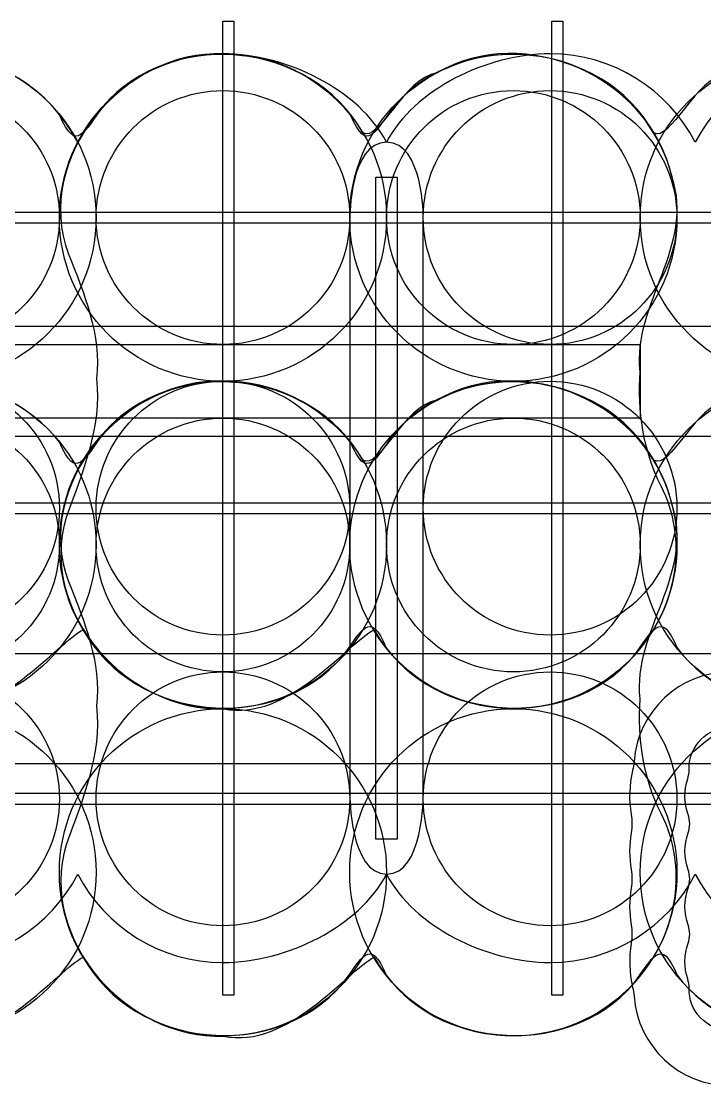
# Model space of a CAD drawing. Header units: millimetres. Extents: x -187 to 1672, y 34 to 1167.
# Drawn here: x 259 to 962, y 74 to 1167 of the extents above; entities that cross this region are included whole.
import ezdxf

# ---------------------------------------------------------------- set-up
doc = ezdxf.new("R2010")
doc.units = ezdxf.units.MM
for name, color, linetype in [('99_Backup', 7, 'CONTINUOUS'), ('backup_beer_A_shape', 7, 'CONTINUOUS'), ('backup_beer_A_shape_9er_copy', 7, 'CONTINUOUS'), ('beer_A_holes', 7, 'CONTINUOUS'), ('beer_A_shape_12er', 7, 'CONTINUOUS'), ('beer_A_shape_12er_stiffener', 7, 'CONTINUOUS'), ('beer_A_shape_fucked', 7, 'CONTINUOUS'), ('handle', 7, 'CONTINUOUS'), ('tabs', 7, 'CONTINUOUS')]:
    doc.layers.add(name, color=color, linetype=linetype)

msp = doc.modelspace()

# ---------------------------------------------------------------- linework, layer by layer
at = {"layer": '99_Backup', "color": 7}
for points in [[(298.58267, 965.71104)], [(336.37794, 965.71103)], [(597.16534, 965.71104)], [(634.96061, 965.71103)], [(37.795277, 835.31733), (895.748037, 835.31733), (895.748037, 759.726777), (37.795277, 759.726777)], [(298.58267, 629.3331)], [(336.37794, 629.33309)], [(597.16534, 629.3331)], [(634.96061, 629.33309)]]:
    msp.add_lwpolyline(points, close=True, dxfattribs=at)
for points in [[(168.18897, 1133.9), (261.02269, 1133.9), (336.37794, 1058.544745), (336.37794, 965.71104)], [(298.58267, 965.71104), (298.58267, 1058.709635), (373.93793, 1133.9), (466.77164, 1133.9)], [(466.77164, 1133.9), (559.60536, 1133.9), (634.96061, 1058.544745), (634.96061, 965.71104)], [(597.16534, 965.71104), (597.16534, 1058.709635), (672.5206, 1133.9), (765.35431, 1133.9)], [(765.35431, 1133.9), (858.18803, 1133.9), (933.54328, 1058.544745), (933.54328, 965.71104)], [(168.18897, 1096.104725), (240.16118, 1096.104725), (298.58267, 1037.683235), (298.58267, 965.71103)], [(336.37794, 965.71103), (336.37794, 1037.811075), (394.79943, 1096.104725), (466.77164, 1096.104725)], [(466.77164, 1096.104725), (538.74385, 1096.104725), (597.16534, 1037.683235), (597.16534, 965.71103)], [(634.96061, 965.71103), (634.96061, 1037.811075), (693.3821, 1096.104725), (765.35431, 1096.104725)], [(765.35431, 1096.104725), (837.32652, 1096.104725), (895.74801, 1037.683235), (895.74801, 965.71103)], [(336.37794, 965.71104), (336.37794, 872.87732), (261.02269, 797.52206), (168.18897, 797.52206)], [(298.58267, 965.71103), (298.58267, 893.73882), (240.16118, 835.31733), (168.18897, 835.31733)], [(466.77164, 797.52206), (373.93793, 797.52206), (298.58267, 872.87732), (298.58267, 965.71104)], [(466.77164, 835.31733), (394.79943, 835.31733), (336.37794, 893.73882), (336.37794, 965.71103)], [(634.96061, 965.71104), (634.96061, 872.87732), (559.60536, 797.52206), (466.77164, 797.52206)], [(597.16534, 965.71103), (597.16534, 893.73882), (538.74385, 835.31733), (466.77164, 835.31733)], [(765.35431, 797.52206), (672.5206, 797.52206), (597.16534, 872.87732), (597.16534, 965.71104)], [(765.35431, 835.31733), (693.3821, 835.31733), (634.96061, 893.73882), (634.96061, 965.71103)], [(933.54328, 965.71104), (933.54328, 872.87732), (858.18803, 797.52206), (765.35431, 797.52206)], [(895.74801, 965.71103), (895.74801, 893.73882), (837.32652, 835.31733), (765.35431, 835.31733)], [(168.18897, 797.52206), (261.02269, 797.52206), (336.37794, 722.1668), (336.37794, 629.3331)], [(298.58267, 629.3331), (298.58267, 722.33169), (373.93793, 797.52206), (466.77164, 797.52206)], [(466.77164, 797.52206), (559.60536, 797.52206), (634.96061, 722.1668), (634.96061, 629.3331)], [(597.16534, 629.3331), (597.16534, 722.33169), (672.5206, 797.52206), (765.35431, 797.52206)], [(765.35431, 797.52206), (858.18803, 797.52206), (933.54328, 722.1668), (933.54328, 629.3331)], [(168.18897, 759.72678), (240.16118, 759.72678), (298.58267, 701.30529), (298.58267, 629.33309)], [(336.37794, 629.33309), (336.37794, 701.43313), (394.79943, 759.72678), (466.77164, 759.72678)], [(466.77164, 759.72678), (538.74385, 759.72678), (597.16534, 701.30529), (597.16534, 629.33309)], [(634.96061, 629.33309), (634.96061, 701.43313), (693.3821, 759.72678), (765.35431, 759.72678)], [(765.35431, 759.72678), (837.32652, 759.72678), (895.74801, 701.30529), (895.74801, 629.33309)], [(336.37794, 629.3331), (336.37794, 536.49938), (261.02269, 461.14412), (168.18897, 461.14412)], [(298.58267, 629.33309), (298.58267, 557.36088), (240.16118, 498.93939), (168.18897, 498.93939)], [(466.77164, 461.14412), (373.93793, 461.14412), (298.58267, 536.49938), (298.58267, 629.3331)], [(466.77164, 498.93939), (394.79943, 498.93939), (336.37794, 557.36088), (336.37794, 629.33309)], [(634.96061, 629.3331), (634.96061, 536.49938), (559.60536, 461.14412), (466.77164, 461.14412)], [(597.16534, 629.33309), (597.16534, 557.36088), (538.74385, 498.93939), (466.77164, 498.93939)], [(765.35431, 461.14412), (672.5206, 461.14412), (597.16534, 536.49938), (597.16534, 629.3331)], [(765.35431, 498.93939), (693.3821, 498.93939), (634.96061, 557.36088), (634.96061, 629.33309)], [(933.54328, 629.3331), (933.54328, 536.49938), (858.18803, 461.14412), (765.35431, 461.14412)], [(895.74801, 629.33309), (895.74801, 557.36088), (837.32652, 498.93939), (765.35431, 498.93939)]]:
    msp.add_open_spline(points, degree=3, dxfattribs=at)
at = {"layer": 'backup_beer_A_shape', "color": 7}
for points in [[(298.58267, 965.71104)], [(597.16534, 965.71104)], [(895.74801, 965.71104)], [(298.58267, 629.3331)], [(597.16534, 629.3331)], [(895.74801, 629.3331)], [(298.58267, 292.95515)], [(597.16534, 292.95515)], [(895.74801, 292.95515)]]:
    msp.add_lwpolyline(points, close=True, dxfattribs=at)
for points in [[(168.18897, 1133.9), (261.02269, 1133.9), (336.37794, 1058.544745), (336.37794, 965.71104)], [(298.58267, 965.71104), (298.58267, 1058.709635), (373.93793, 1133.9), (466.77164, 1133.9)], [(466.77164, 1133.9), (559.60536, 1133.9), (634.96061, 1058.544745), (634.96061, 965.71104)], [(597.16534, 965.71104), (597.16534, 1058.709635), (672.5206, 1133.9), (765.35431, 1133.9)], [(765.35431, 1133.9), (858.18803, 1133.9), (933.54328, 1058.544745), (933.54328, 965.71104)], [(895.74801, 965.71104), (895.74801, 1058.709635), (971.10327, 1133.9), (1063.937, 1133.9)], [(336.37794, 965.71104), (336.37794, 872.87732), (261.02269, 797.52206), (168.18897, 797.52206)], [(466.77164, 797.52206), (373.93793, 797.52206), (298.58267, 872.87732), (298.58267, 965.71104)], [(634.96061, 965.71104), (634.96061, 872.87732), (559.60536, 797.52206), (466.77164, 797.52206)], [(765.35431, 797.52206), (672.5206, 797.52206), (597.16534, 872.87732), (597.16534, 965.71104)], [(933.54328, 965.71104), (933.54328, 872.87732), (858.18803, 797.52206), (765.35431, 797.52206)], [(1063.937, 797.52206), (971.10327, 797.52206), (895.74801, 872.87732), (895.74801, 965.71104)], [(168.18897, 797.52206), (261.02269, 797.52206), (336.37794, 722.1668), (336.37794, 629.3331)], [(298.58267, 629.3331), (298.58267, 722.33169), (373.93793, 797.52206), (466.77164, 797.52206)], [(466.77164, 797.52206), (559.60536, 797.52206), (634.96061, 722.1668), (634.96061, 629.3331)], [(597.16534, 629.3331), (597.16534, 722.33169), (672.5206, 797.52206), (765.35431, 797.52206)], [(765.35431, 797.52206), (858.18803, 797.52206), (933.54328, 722.1668), (933.54328, 629.3331)], [(895.74801, 629.3331), (895.74801, 722.33169), (971.10327, 797.52206), (1063.937, 797.52206)], [(336.37794, 629.3331), (336.37794, 536.49938), (261.02269, 461.14412), (168.18897, 461.14412)], [(466.77164, 461.14412), (373.93793, 461.14412), (298.58267, 536.49938), (298.58267, 629.3331)], [(634.96061, 629.3331), (634.96061, 536.49938), (559.60536, 461.14412), (466.77164, 461.14412)], [(765.35431, 461.14412), (672.5206, 461.14412), (597.16534, 536.49938), (597.16534, 629.3331)], [(933.54328, 629.3331), (933.54328, 536.49938), (858.18803, 461.14412), (765.35431, 461.14412)], [(1063.937, 461.14412), (971.10327, 461.14412), (895.74801, 536.49938), (895.74801, 629.3331)], [(168.18897, 461.14411), (261.02269, 461.14411), (336.37794, 385.78885), (336.37794, 292.95515)], [(298.58267, 292.95515), (298.58267, 385.95374), (373.93793, 461.14411), (466.77164, 461.14411)], [(466.77164, 461.14411), (559.60536, 461.14411), (634.96061, 385.78885), (634.96061, 292.95515)], [(597.16534, 292.95515), (597.16534, 385.95374), (672.5206, 461.14411), (765.35431, 461.14411)], [(765.35431, 461.14411), (858.18803, 461.14411), (933.54328, 385.78885), (933.54328, 292.95515)], [(895.74801, 292.95515), (895.74801, 385.95374), (971.10327, 461.14411), (1063.937, 461.14411)], [(336.37794, 292.95515), (336.37794, 200.12143), (261.02269, 124.7662), (168.18897, 124.7662)], [(466.77164, 124.7662), (373.93793, 124.7662), (298.58267, 200.12143), (298.58267, 292.95515)], [(634.96061, 292.95515), (634.96061, 200.12143), (559.60536, 124.7662), (466.77164, 124.7662)], [(765.35431, 124.7662), (672.5206, 124.7662), (597.16534, 200.12143), (597.16534, 292.95515)], [(933.54328, 292.95515), (933.54328, 200.12143), (858.18803, 124.7662), (765.35431, 124.7662)], [(1063.937, 124.7662), (971.10327, 124.7662), (895.74801, 200.12143), (895.74801, 292.95515)]]:
    msp.add_open_spline(points, degree=3, dxfattribs=at)
at = {"layer": 'backup_beer_A_shape_9er_copy', "color": 7}
for points in [[(298.58267, 965.71104)], [(597.16534, 965.71104)], [(895.74801, 965.71104)], [(49.133839, 854.21497), (1182.992139, 854.21497), (1182.992139, 740.82914), (49.133839, 740.82914)], [(298.58267, 629.3331)], [(597.16534, 629.3331)], [(895.74801, 629.3331)], [(49.133839, 517.83701), (1182.992139, 517.83701), (1182.992139, 404.45118), (49.133839, 404.45118)], [(298.58267, 292.95515)], [(597.16534, 292.95515)], [(895.74801, 292.95515)]]:
    msp.add_lwpolyline(points, close=True, dxfattribs=at)
for points in [[(168.18897, 1133.9), (261.02269, 1133.9), (336.37794, 1058.544745), (336.37794, 965.71104)], [(298.58267, 965.71104), (298.58267, 1058.709635), (373.93793, 1133.9), (466.77164, 1133.9)], [(466.77164, 1133.9), (559.60536, 1133.9), (634.96061, 1058.544745), (634.96061, 965.71104)], [(597.16534, 965.71104), (597.16534, 1058.709635), (672.5206, 1133.9), (765.35431, 1133.9)], [(765.35431, 1133.9), (858.18803, 1133.9), (933.54328, 1058.544745), (933.54328, 965.71104)], [(895.74801, 965.71104), (895.74801, 1058.709635), (971.10327, 1133.9), (1063.937, 1133.9)], [(336.37794, 965.71104), (336.37794, 872.87732), (261.02269, 797.52206), (168.18897, 797.52206)], [(466.77164, 797.52206), (373.93793, 797.52206), (298.58267, 872.87732), (298.58267, 965.71104)], [(634.96061, 965.71104), (634.96061, 872.87732), (559.60536, 797.52206), (466.77164, 797.52206)], [(765.35431, 797.52206), (672.5206, 797.52206), (597.16534, 872.87732), (597.16534, 965.71104)], [(933.54328, 965.71104), (933.54328, 872.87732), (858.18803, 797.52206), (765.35431, 797.52206)], [(1063.937, 797.52206), (971.10327, 797.52206), (895.74801, 872.87732), (895.74801, 965.71104)], [(168.18897, 797.52206), (261.02269, 797.52206), (336.37794, 722.1668), (336.37794, 629.3331)], [(298.58267, 629.3331), (298.58267, 722.33169), (373.93793, 797.52206), (466.77164, 797.52206)], [(466.77164, 797.52206), (559.60536, 797.52206), (634.96061, 722.1668), (634.96061, 629.3331)], [(597.16534, 629.3331), (597.16534, 722.33169), (672.5206, 797.52206), (765.35431, 797.52206)], [(765.35431, 797.52206), (858.18803, 797.52206), (933.54328, 722.1668), (933.54328, 629.3331)], [(895.74801, 629.3331), (895.74801, 722.33169), (971.10327, 797.52206), (1063.937, 797.52206)], [(336.37794, 629.3331), (336.37794, 536.49938), (261.02269, 461.14412), (168.18897, 461.14412)], [(466.77164, 461.14412), (373.93793, 461.14412), (298.58267, 536.49938), (298.58267, 629.3331)], [(634.96061, 629.3331), (634.96061, 536.49938), (559.60536, 461.14412), (466.77164, 461.14412)], [(765.35431, 461.14412), (672.5206, 461.14412), (597.16534, 536.49938), (597.16534, 629.3331)], [(933.54328, 629.3331), (933.54328, 536.49938), (858.18803, 461.14412), (765.35431, 461.14412)], [(1063.937, 461.14412), (971.10327, 461.14412), (895.74801, 536.49938), (895.74801, 629.3331)], [(168.18897, 461.14411), (261.02269, 461.14411), (336.37794, 385.78885), (336.37794, 292.95515)], [(298.58267, 292.95515), (298.58267, 385.95374), (373.93793, 461.14411), (466.77164, 461.14411)], [(466.77164, 461.14411), (559.60536, 461.14411), (634.96061, 385.78885), (634.96061, 292.95515)], [(597.16534, 292.95515), (597.16534, 385.95374), (672.5206, 461.14411), (765.35431, 461.14411)], [(765.35431, 461.14411), (858.18803, 461.14411), (933.54328, 385.78885), (933.54328, 292.95515)], [(895.74801, 292.95515), (895.74801, 385.95374), (971.10327, 461.14411), (1063.937, 461.14411)], [(336.37794, 292.95515), (336.37794, 200.12143), (261.02269, 124.7662), (168.18897, 124.7662)], [(466.77164, 124.7662), (373.93793, 124.7662), (298.58267, 200.12143), (298.58267, 292.95515)], [(634.96061, 292.95515), (634.96061, 200.12143), (559.60536, 124.7662), (466.77164, 124.7662)], [(765.35431, 124.7662), (672.5206, 124.7662), (597.16534, 200.12143), (597.16534, 292.95515)], [(933.54328, 292.95515), (933.54328, 200.12143), (858.18803, 124.7662), (765.35431, 124.7662)], [(1063.937, 124.7662), (971.10327, 124.7662), (895.74801, 200.12143), (895.74801, 292.95515)]]:
    msp.add_open_spline(points, degree=3, dxfattribs=at)
at = {"layer": 'beer_A_holes', "color": 7}
for points in [[(623.90552, 1007.28582), (646.015755, 1007.28582), (646.015755, 326.97088), (623.90552, 326.97088)], [(336.37794, 965.71103)], [(672.75589, 965.71103)], [(336.37794, 667.12837)], [(672.75589, 667.12837)], [(336.37794, 368.5457)], [(672.75589, 368.5457)]]:
    msp.add_lwpolyline(points, close=True, dxfattribs=at)
for points in [[(168.18897, 1096.104725), (240.16117, 1096.104725), (298.58267, 1037.68324), (298.58267, 965.71104)], [(336.37794, 965.71103), (336.37794, 1037.811075), (394.79943, 1096.104725), (466.77164, 1096.104725)], [(466.77164, 1096.104725), (538.74385, 1096.104725), (597.16534, 1037.683235), (597.16534, 965.71103)], [(672.75589, 965.71103), (672.75589, 1037.811075), (731.17738, 1096.104725), (803.14959, 1096.104725)], [(803.14959, 1096.104725), (875.1218, 1096.104725), (933.54329, 1037.683235), (933.54329, 965.71103)], [(298.58267, 965.71104), (298.58267, 893.73883), (240.16117, 835.31734), (168.18897, 835.31734)], [(466.77164, 835.31733), (394.79943, 835.31733), (336.37794, 893.73882), (336.37794, 965.71103)], [(597.16534, 965.71103), (597.16534, 893.73882), (538.74385, 835.31733), (466.77164, 835.31733)], [(803.14959, 835.31733), (731.17738, 835.31733), (672.75589, 893.73882), (672.75589, 965.71103)], [(933.54329, 965.71103), (933.54329, 893.73882), (875.1218, 835.31733), (803.14959, 835.31733)], [(168.18897, 797.52206), (240.16118, 797.52206), (298.58267, 739.10057), (298.58267, 667.12837)], [(336.37794, 667.12837), (336.37794, 739.22841), (394.79943, 797.52206), (466.77164, 797.52206)], [(466.77164, 797.52206), (538.74385, 797.52206), (597.16534, 739.10057), (597.16534, 667.12837)], [(672.75589, 667.12837), (672.75589, 739.22841), (731.17738, 797.52206), (803.14959, 797.52206)], [(803.14959, 797.52206), (875.1218, 797.52206), (933.54329, 739.10057), (933.54329, 667.12837)], [(298.58267, 667.12837), (298.58267, 595.15616), (240.16118, 536.73467), (168.18897, 536.73467)], [(466.77164, 536.73467), (394.79943, 536.73467), (336.37794, 595.15616), (336.37794, 667.12837)], [(597.16534, 667.12837), (597.16534, 595.15616), (538.74385, 536.73467), (466.77164, 536.73467)], [(803.14959, 536.73467), (731.17738, 536.73467), (672.75589, 595.15616), (672.75589, 667.12837)], [(933.54329, 667.12837), (933.54329, 595.15616), (875.1218, 536.73467), (803.14959, 536.73467)], [(168.18897, 498.93939), (240.16118, 498.93939), (298.58267, 440.5179), (298.58267, 368.5457)], [(336.37794, 368.5457), (336.37794, 440.64574), (394.79943, 498.93939), (466.77164, 498.93939)], [(466.77164, 498.93939), (538.74385, 498.93939), (597.16534, 440.5179), (597.16534, 368.5457)], [(672.75589, 368.5457), (672.75589, 440.64574), (731.17738, 498.93939), (803.14959, 498.93939)], [(803.14959, 498.93939), (875.1218, 498.93939), (933.54329, 440.5179), (933.54329, 368.5457)], [(298.58267, 368.5457), (298.58267, 296.57349), (240.16118, 238.152), (168.18897, 238.152)], [(466.77164, 238.152), (394.79943, 238.152), (336.37794, 296.57349), (336.37794, 368.5457)], [(597.16534, 368.5457), (597.16534, 296.57349), (538.74385, 238.152), (466.77164, 238.152)], [(803.14959, 238.152), (731.17738, 238.152), (672.75589, 296.57349), (672.75589, 368.5457)], [(933.54329, 368.5457), (933.54329, 296.57349), (875.1218, 238.152), (803.14959, 238.152)]]:
    msp.add_open_spline(points, degree=3, dxfattribs=at)
at = {"layer": 'beer_A_shape_12er', "color": 7}
for points in [[(317.46093, 1043.13633), (289.42587, 1097.034221), (233.10038, 1133.9), (168.18945, 1133.9)], [(466.77147, 1133.9), (401.83116, 1133.9), (345.48301, 1097.082028), (317.46093, 1043.13633)], [(634.96061, 1043.134377), (606.92596, 1097.033537), (531.68334, 1133.9), (466.77147, 1133.9)], [(803.14966, 1133.9), (738.20884, 1133.9), (662.98247, 1097.08075), (634.96061, 1043.134377)], [(952.42309, 1043.134377), (924.3884, 1097.033376), (868.06141, 1133.9), (803.14966, 1133.9)], [(1101.7337, 1133.9), (1036.7928, 1133.9), (980.44495, 1097.08075), (952.42309, 1043.134377)], [(168.18945, 200.35589), (233.11508, 200.35589), (289.45189, 237.23881), (317.48046, 291.15663)], [(317.48046, 291.15663), (345.50903, 237.23881), (401.84585, 200.35589), (466.77147, 200.35589)], [(466.77147, 200.35589), (531.69772, 200.35589), (606.93232, 237.23993), (634.96061, 291.15858)], [(634.96061, 291.15858), (662.98883, 237.23966), (738.22322, 200.35589), (803.14966, 200.35589)], [(803.14966, 200.35589), (868.07579, 200.35589), (924.41232, 237.24009), (952.44067, 291.15858)], [(952.44067, 291.15858), (980.46888, 237.23966), (1036.8072, 200.35589), (1101.7337, 200.35589)]]:
    msp.add_open_spline(points, degree=3, dxfattribs=at)
at = {"layer": 'beer_A_shape_12er_stiffener', "color": 7}
msp.add_lwpolyline([(623.90552, 1007.28582), (646.015755, 1007.28582), (646.015755, 326.97088), (623.90552, 326.97088)], close=True, dxfattribs=at)
for points in [[(597.16534, 965.71102), (597.16534, 372.32521)], [(672.75589, 372.32521), (672.75589, 965.71102)]]:
    msp.add_lwpolyline(points, dxfattribs=at)
for points in [[(634.96061, 1043.134377), (597.16534, 1043.050027), (597.16534, 965.71102), (597.16534, 965.71102)], [(672.75589, 965.71102), (672.75589, 965.71102), (672.75589, 1043.10515), (634.96061, 1043.134377)], [(597.16534, 372.32521), (597.16534, 372.32521), (597.16534, 291.65039), (634.96061, 291.15858)], [(634.96061, 291.15858), (672.75589, 290.70013), (672.75589, 372.32521), (672.75589, 372.32521)]]:
    msp.add_open_spline(points, degree=3, dxfattribs=at)
at = {"layer": 'beer_A_shape_fucked', "color": 7}
for points in [[(467.27993, 1133.9)], [(467.27993, 797.52206)]]:
    msp.add_lwpolyline(points, close=True, dxfattribs=at)
for points in [[(610.46617, 1052.87612), (558.13321, 1146.920129), (413.56779, 1161.714603), (343.46445, 1079.960466)], [(909.55665, 1052.87612), (857.22369, 1146.920129), (712.65827, 1161.714603), (642.55493, 1079.960466)], [(928.24454, 1007.72544), (905.47596, 1109.735096), (777.65884, 1167.004461), (686.6761, 1114.359665)], [(467.27993, 1133.9), (365.32341, 1138.148579), (270.88651, 1027.12197), (307.86457, 928.18596)], [(298.85259, 1071.396174), (267.60404, 1110.49933), (218.29653, 1134.272607), (168.18945, 1133.9)], [(597.94307, 1071.396174), (566.69452, 1110.49933), (517.38701, 1134.272607), (467.27993, 1133.9)], [(686.6761, 1114.359665), (652.82774, 1109.159546), (627.04061, 1041.803836), (610.46617, 1052.87612)], [(985.76621, 1114.359665), (951.91797, 1109.159476), (926.13107, 1041.803752), (909.55665, 1052.87612)], [(343.46445, 1079.960466), (324.28946, 1054.779667), (315.82619, 1030.43299), (298.85259, 1071.396174)], [(642.55493, 1079.960466), (623.37994, 1054.779667), (614.91667, 1030.43299), (597.94307, 1071.396174)], [(895.74805, 807.51718), (887.79689, 877.36225), (952.90597, 937.20963), (928.24454, 1007.72544)], [(307.86457, 928.18596), (324.41088, 887.25223), (341.71068, 845.25274), (336.88541, 800.27123)], [(610.46617, 716.49817), (558.13321, 810.54219), (413.56779, 825.33666), (343.46445, 743.58252)], [(909.55665, 716.49817), (857.22369, 810.54219), (712.65827, 825.33666), (642.55493, 743.58252)], [(928.24454, 671.3475), (905.47596, 773.35715), (777.65884, 830.62652), (686.6761, 777.98172)], [(467.27993, 797.52206), (365.32341, 801.77064), (270.88651, 690.74402), (307.86457, 591.80802)], [(336.88541, 800.27123), (342.15225, 750.21018), (322.36269, 703.59038), (305.41838, 657.53213)], [(917.22948, 689.81014), (898.90475, 726.7203), (893.04097, 766.85957), (895.74805, 807.51718)], [(298.85259, 735.01823), (267.60404, 774.12139), (218.29653, 797.89467), (168.18945, 797.52206)], [(597.94307, 735.01823), (566.69452, 774.12139), (517.38701, 797.89467), (467.27993, 797.52206)], [(686.6761, 777.98172), (652.82774, 772.7816), (627.04061, 705.42589), (610.46617, 716.49817)], [(985.76621, 777.98172), (951.91797, 772.78153), (926.13107, 705.42581), (909.55665, 716.49817)], [(343.46445, 743.58252), (324.28946, 718.40172), (315.82619, 694.05505), (298.85259, 735.01823)], [(642.55493, 743.58252), (623.37994, 718.40172), (614.91667, 694.05505), (597.94307, 735.01823)], [(895.11899, 522.37222), (934.18347, 568.13354), (945.01205, 635.55397), (917.22948, 689.81014)], [(895.74805, 471.13924), (887.79689, 540.98431), (952.90597, 600.83169), (928.24454, 671.3475)], [(305.41838, 657.53213), (276.393, 560.26215), (368.85981, 457.49004), (467.27993, 461.14414)], [(307.86457, 591.80802), (324.41088, 550.87429), (341.71068, 508.8748), (336.88541, 463.89329)], [(590.05919, 515.1279), (609.2335, 540.32085), (617.70564, 564.64037), (634.67056, 523.67563)], [(889.14967, 515.1279), (908.32397, 540.32082), (916.79613, 564.6404), (933.76099, 523.67563)], [(168.18945, 461.14414), (234.19539, 446.99298), (296.01018, 528.65467), (323.05824, 542.19966)], [(323.05824, 542.19966), (375.37509, 448.12461), (519.97627, 433.31591), (590.05919, 515.1279)], [(467.27993, 461.14414), (533.28587, 446.99298), (595.10066, 528.65467), (622.14872, 542.19966)], [(622.14872, 542.19966), (674.46557, 448.12461), (819.06675, 433.31591), (889.14967, 515.1279)], [(634.67056, 523.67563), (696.36082, 441.38261), (832.61213, 441.21148), (895.11899, 522.37222)], [(933.76099, 523.67563), (995.45094, 441.38242), (1131.7021, 441.21167), (1194.2088, 522.37222)], [(917.22948, 353.4322), (898.90475, 390.34236), (893.04097, 430.48163), (895.74805, 471.13924)], [(336.88541, 463.89329), (342.15225, 413.83224), (322.36269, 367.21244), (305.41838, 321.15419)], [(895.11899, 185.99428), (934.18347, 231.7556), (945.01205, 299.17603), (917.22948, 353.4322)], [(305.41838, 321.15419), (276.393, 223.88421), (368.85981, 121.1121), (467.27993, 124.7662)], [(590.05919, 178.74996), (609.2335, 203.94291), (617.70564, 228.26243), (634.67056, 187.29769)], [(889.14967, 178.74996), (908.32397, 203.94288), (916.79613, 228.26246), (933.76099, 187.29769)], [(168.18945, 124.7662), (234.19539, 110.615), (296.01018, 192.27673), (323.05824, 205.82172)], [(323.05824, 205.82172), (375.37509, 111.7467), (519.97627, 96.938), (590.05919, 178.74996)], [(467.27993, 124.7662), (533.28587, 110.615), (595.10066, 192.27673), (622.14872, 205.82172)], [(622.14872, 205.82172), (674.46557, 111.7467), (819.06675, 96.938), (889.14967, 178.74996)], [(634.67056, 187.29769), (696.36082, 105.0047), (832.61213, 104.8335), (895.11899, 185.99428)], [(933.76099, 187.29769), (995.45094, 105.0045), (1131.7021, 104.8337), (1194.2088, 185.99428)]]:
    msp.add_open_spline(points, degree=3, dxfattribs=at)
at = {"layer": 'handle', "color": 7}
msp.add_lwpolyline([(946, 398.6), (946, 399.6)], dxfattribs=at)
for points in [[(988.4, 498.9), (936.4, 498.9), (893.2, 458.7), (889.4, 406.8)], [(946, 399.6), (946, 423.1), (965, 442.1), (988.5, 442.1)], [(889.4, 406.8), (889.2, 403.7), (888.7, 400.7), (888, 397.7)], [(888, 397.7), (884.5, 382.9), (883.9, 367.5), (886.5, 352.5)], [(944.6, 389), (945.6, 392.1), (946.1, 395.3), (946, 398.6)], [(945, 352.4), (940.8, 364.2), (940.7, 377.1), (944.6, 389)], [(886.5, 352.5), (887.6, 346.2), (887.6, 339.9), (886.5, 333.6)], [(945, 333.5), (947.2, 339.6), (947.2, 346.3), (945, 352.4)], [(886.5, 333.6), (884.4, 321.1), (884.4, 308.3), (886.5, 295.8)], [(945, 295.7), (940.7, 307.9), (940.7, 321.3), (945, 333.5)], [(886.5, 295.8), (887.6, 289.5), (887.6, 283.2), (886.5, 276.9)], [(945, 276.8), (947.2, 282.9), (947.2, 289.6), (945, 295.7)], [(886.5, 276.9), (884.4, 264.4), (884.4, 251.6), (886.5, 239.1)], [(945, 239), (940.7, 251.2), (940.7, 264.6), (945, 276.8)], [(886.5, 239.1), (887.6, 232.8), (887.6, 226.5), (886.5, 220.2)], [(945, 220.1), (947.2, 226.2), (947.2, 232.9), (945, 239)], [(886.5, 220.2), (884, 205.2), (884.5, 189.8), (888, 175)], [(944.6, 183.5), (940.7, 195.4), (940.8, 208.3), (945, 220.1)], [(888, 175), (888.7, 172), (889.2, 169), (889.4, 165.9)], [(946, 173.9), (946.1, 177.1), (945.6, 180.4), (944.6, 183.5)], [(889.4, 165.9), (893.1, 114), (936.3, 73.8), (988.4, 73.8)], [(987.5, 130.4), (964, 131), (945.5, 150.5), (946, 173.9)]]:
    msp.add_open_spline(points, degree=3, dxfattribs=at)
at = {"layer": 'tabs', "color": 7}
for points in [[(466.77164, 1167.351668), (478.110222, 1167.351668), (478.110222, 166.905068), (466.77164, 166.905068)], [(805.01959, 1167.351668), (816.358172, 1167.351668), (816.358172, 166.905068), (805.01959, 166.905068)], [(-26.456669, 971.38032), (1313.235831, 971.38032), (1313.235831, 960.041738), (-26.456669, 960.041738)], [(-26.456669, 672.79764), (1313.235831, 672.79764), (1313.235831, 661.459058), (-26.456669, 661.459058)], [(-26.456669, 374.215), (1313.235831, 374.215), (1313.235831, 362.876418), (-26.456669, 362.876418)]]:
    msp.add_lwpolyline(points, close=True, dxfattribs=at)

doc.saveas('drawing.dxf')
